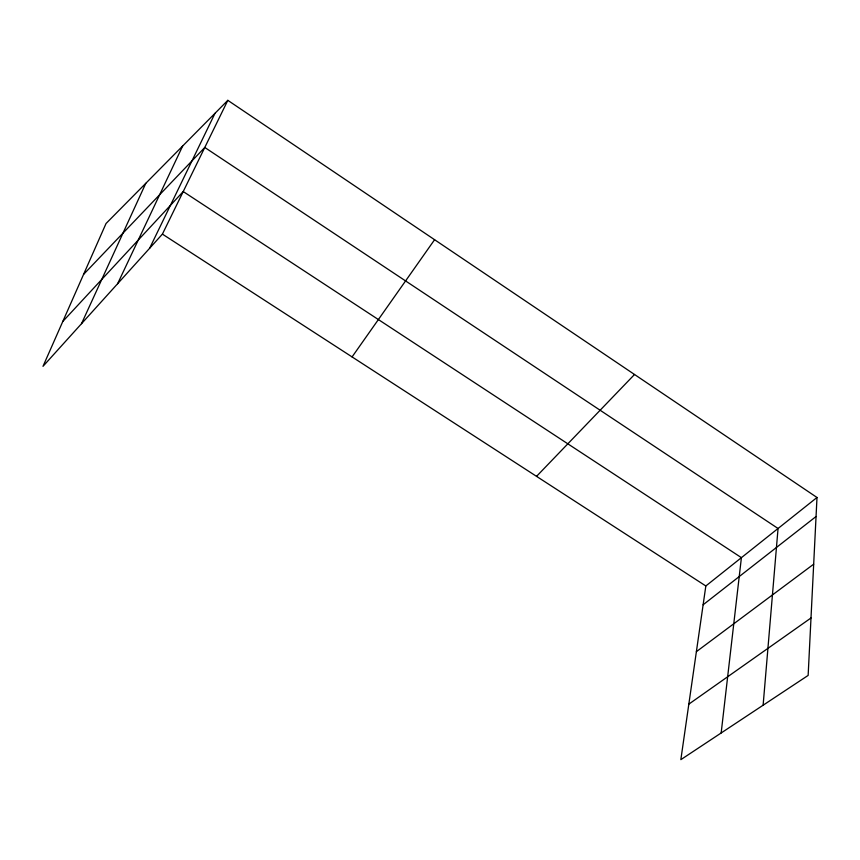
<?xml version="1.0" encoding="UTF-8"?>
<svg xmlns="http://www.w3.org/2000/svg" width="860" height="860" viewBox="0 0 860 860"><rect width="100%" height="100%" fill="white"/><g stroke="black" fill="none" stroke-linecap="round" stroke-linejoin="round"><path stroke-width="1.29" d="M817 497.488L808.142 675.422L680.841 759.659L705.834 585.972L817 497.488L227.825 100.341L106.027 223.525L43 366.328L162.411 234.113L227.825 100.341M763.121 705.221L778.053 528.491L204.787 147.469L83.57 274.404M721.164 732.978L741.406 557.656L183.223 191.554L62.812 321.446M81.517 323.672L145.791 183.309M117.626 283.703L182.653 146.028M149.64 248.26L215 113.316M352.073 356.921L434.59 239.714M536.543 476.354L634.519 374.487M703.125 604.784L816.054 516.516M696.374 651.676L813.678 564.182M688.828 704.146L811.001 617.985M162.411 234.113L705.834 585.972"/></g></svg>
